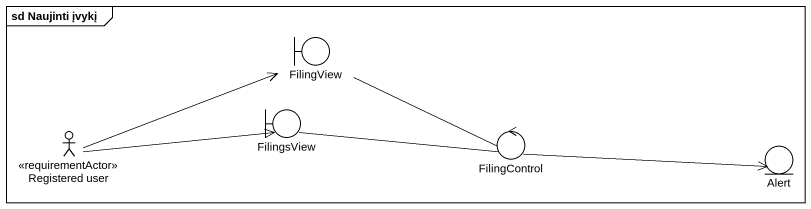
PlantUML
@startuml
mainframe sd Naujinti įvykį
boundary FilingView
boundary FilingsView
actor "Registered user" as Registered_user <<requirementActor>>
control FilingControl
entity Alert
FilingView -right- FilingControl
Registered_user -right-> FilingView
Registered_user -right-> FilingsView
FilingControl -left- FilingsView
FilingControl -right-> Alert
@enduml
